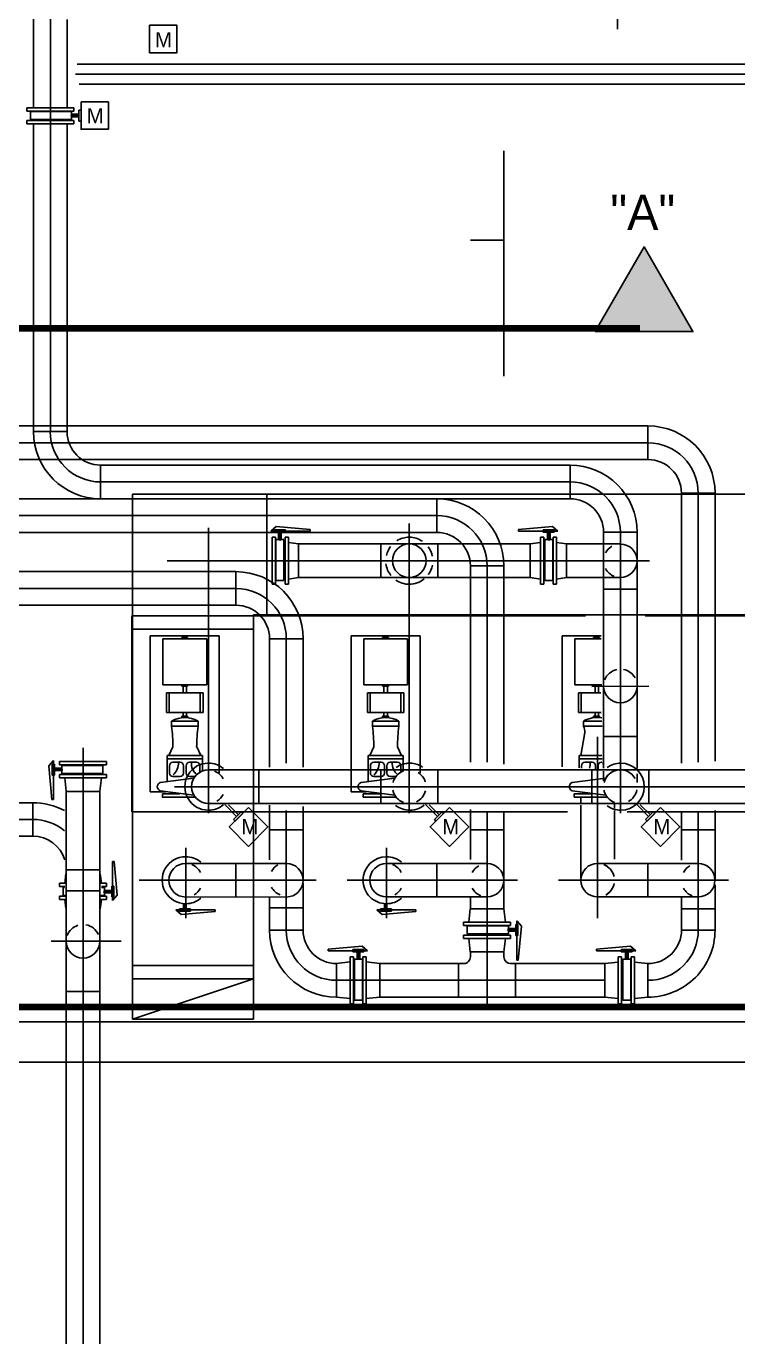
# Model space of a CAD drawing. Extents: x 0 to 3462, y 0 to 2308.
# Drawn here: x 2261.5 to 2473.6, y 209.2 to 599.9 of the extents above; entities that cross this region are included whole.
import ezdxf
from ezdxf.enums import TextEntityAlignment as Align

# ---------------------------------------------------------------- set-up
doc = ezdxf.new("R2010")
doc.units = 0
doc.header["$LTSCALE"] = 15
for name, pattern in [('CENTER2', [0]), ('DASHED', [0]), ('HIDDEN', [0])]:
    doc.linetypes.add(name, pattern=pattern)
for name, color, linetype in [('AWALL', 8, 'CONTINUOUS'), ('CL', 9, 'CENTER2'), ('CWS', 5, 'CONTINUOUS'), ('CWUG', 8, 'HIDDEN'), ('DUCT', 9, 'DASHED'), ('FUTURE', 9, 'HIDDEN'), ('HRP', 6, 'CONTINUOUS'), ('MEQUIP', 4, 'CONTINUOUS'), ('PIPEDIM', 10, 'CONTINUOUS'), ('SLAB1', 8, 'CONTINUOUS')]:
    doc.layers.add(name, color=color, linetype=linetype)
doc.styles.get("Standard").update_dxf_attribs({"font": 'HAND1.SHX'})

msp = doc.modelspace()

# ---------------------------------------------------------------- linework, layer by layer
at = {"layer": 'AWALL', "color": 0}
for p, q in [((2543.74, 303.06), (2115.74, 303.06)), ((2543.74, 291.06), (2103.74, 291.06))]:
    msp.add_line(p, q, dxfattribs=at)
at = {"layer": 'CL', "color": 0}
for p, q in [((2268.7, 640.71), (2268.7, 479)), ((2437.81, 598.99), (2437.81, 621.86)), ((2490.65, 585.56), (2276.15, 585.56)), ((2041.16, 475.68), (2446.85, 475.68)), ((2283.68, 464), (2423.62, 464)), ((2461.86, 380.42), (2461.85, 460.68)), ((2041.16, 453.96), (2383.91, 453.96)), ((2315.81, 450.3), (2315.81, 365.28)), ((2375.69, 451.64), (2375.69, 365.28)), ((2438.62, 449), (2438.62, 365.28)), ((2447.33, 440.5), (2303.54, 440.5)), ((2398.91, 380.42), (2398.91, 438.96)), ((2041.16, 432.25), (2324.04, 432.25)), ((2338.97, 416.97), (2339, 380.12)), ((2430.14, 403.06), (2447.11, 403.14)), ((2431.85, 336.69), (2431.85, 388.05)), ((2278.44, 204.52), (2278.44, 384.75)), ((2438.62, 383.35), (2438.62, 365.28)), ((2305.74, 373.15), (2682.33, 373.15)), ((2263.44, 363.38), (2254.19, 363.38)), ((2339.01, 366.08), (2339.04, 330.42)), ((2398.91, 306.72), (2398.91, 365.5)), ((2461.86, 330.42), (2461.86, 365.5)), ((2309.04, 333.91), (2309.04, 354.92)), ((2368.91, 333.91), (2368.91, 354.92)), ((2431.85, 333.91), (2431.85, 354.92)), ((2461.85, 336.77), (2461.85, 354.92)), ((2347.9, 345.26), (2295.21, 345.26)), ((2357.2, 345.26), (2407.94, 345.26)), ((2420.14, 345.27), (2470.87, 345.27)), ((2268.91, 327.06), (2289.82, 327.06)), ((2288.07, 327.05), (2269.67, 327.05)), ((2354, 315.43), (2434.01, 315.43))]:
    msp.add_line(p, q, dxfattribs=at)
for centre, start, end in [((2283.68, 479), 180, 270), ((2446.85, 460.68), 0, 90), ((2423.62, 449), 0, 90), ((2383.91, 438.96), 0, 90), ((2324.04, 417.25), 0, 90), ((2263.44, 348.39), 50.6256, 90.0021), ((2354.04, 330.42), 180, 269.9979), ((2446.86, 330.42), 269.9979, 0)]:
    msp.add_arc(centre, 15, start, end, dxfattribs=at)
at = {"layer": 'CWS', "color": 0}
for p, q in [((2263.68, 625.61), (2263.68, 575.56)), ((2273.71, 601.89), (2273.7, 575.56)), ((2275.68, 575.56), (2261.68, 575.56)), ((2261.68, 574.56), (2261.68, 575.56)), ((2275.68, 574.56), (2261.68, 574.56)), ((2262.75, 574.44), (2275.03, 574.44)), ((2262.75, 572.05), (2262.75, 574.44)), ((2275.03, 573.63), (2275.03, 574.44)), ((2275.68, 574.56), (2275.68, 575.56)), ((2277.22, 574.83), (2277.87, 574.83)), ((2277.22, 571.56), (2277.22, 574.83)), ((2277.87, 574.83), (2277.87, 571.56)), ((2275.68, 571.72), (2261.68, 571.72)), ((2261.68, 570.72), (2261.68, 571.72)), ((2275.68, 570.72), (2261.68, 570.72)), ((2262.75, 572.05), (2275.03, 572.05)), ((2263.68, 570.72), (2263.68, 479)), ((2273.7, 570.72), (2273.68, 479)), ((2274.87, 573.25), (2275.03, 573.63)), ((2275.03, 572.87), (2274.87, 573.25)), ((2274.87, 573.25), (2277.22, 573.25)), ((2275.03, 573.63), (2277.22, 573.63)), ((2275.03, 572.05), (2275.03, 572.87)), ((2275.03, 572.87), (2277.22, 572.87)), ((2275.68, 570.72), (2275.68, 571.72)), ((2277.87, 571.56), (2277.22, 571.56)), ((2403.93, 562.66), (2403.93, 495.53)), ((2403.93, 536.06), (2393.94, 536.06)), ((2273.68, 479), (2263.68, 479)), ((2283.68, 469), (2423.62, 469)), ((2283.68, 459), (2283.68, 469)), ((2423.62, 469), (2423.62, 459)), ((2283.68, 459), (2423.62, 459)), ((2336.06, 450.7), (2334.46, 449.32)), ((2334.46, 449.32), (2346.16, 449.32)), ((2335.53, 449.68), (2338.8, 449.68)), ((2335.53, 449.04), (2335.53, 449.68)), ((2346.16, 449.8), (2336.06, 450.7)), ((2338.8, 449.68), (2338.8, 449.04)), ((2346.16, 449.32), (2346.16, 449.8)), ((2408.28, 449.8), (2418.37, 450.7)), ((2408.28, 449.32), (2408.28, 449.8)), ((2419.97, 449.32), (2408.28, 449.32)), ((2418.9, 449.68), (2415.63, 449.68)), ((2415.63, 449.68), (2415.63, 449.04)), ((2418.37, 450.7), (2419.97, 449.32)), ((2418.9, 449.04), (2418.9, 449.68)), ((2335.81, 447.5), (2334.81, 447.5)), ((2334.81, 433.5), (2334.81, 447.5)), ((2338.8, 449.04), (2335.53, 449.04)), ((2335.81, 447.5), (2335.81, 433.5)), ((2336.74, 446.85), (2335.93, 446.85)), ((2335.93, 434.57), (2335.93, 446.85)), ((2336.74, 446.85), (2336.74, 449.04)), ((2337.11, 446.68), (2336.74, 446.85)), ((2337.5, 446.85), (2337.11, 446.68)), ((2337.12, 446.69), (2337.12, 449.04)), ((2337.5, 446.85), (2337.5, 449.04)), ((2338.31, 446.85), (2337.5, 446.85)), ((2338.31, 446.85), (2338.31, 434.57)), ((2339.65, 447.5), (2338.65, 447.5)), ((2338.65, 433.5), (2338.65, 447.5)), ((2339.65, 433.5), (2339.65, 447.5)), ((2342.65, 445.5), (2339.65, 445.96)), ((2342.65, 435.5), (2342.65, 445.5)), ((2411.78, 445.5), (2342.65, 445.5)), ((2342.65, 445.48), (2342.65, 435.5)), ((2367.19, 445.51), (2367.19, 435.5)), ((2384.19, 445.51), (2384.19, 435.5)), ((2411.78, 445.5), (2414.78, 445.96)), ((2411.78, 445.5), (2411.78, 435.5)), ((2411.78, 435.51), (2411.78, 445.5)), ((2414.78, 433.5), (2414.78, 447.5)), ((2414.78, 447.5), (2415.78, 447.5)), ((2415.63, 449.04), (2418.9, 449.04)), ((2415.78, 433.5), (2415.78, 447.5)), ((2416.12, 446.85), (2416.93, 446.85)), ((2416.12, 446.85), (2416.12, 434.57)), ((2416.93, 446.85), (2416.93, 449.04)), ((2416.93, 446.85), (2417.32, 446.68)), ((2417.31, 446.69), (2417.31, 449.04)), ((2417.32, 446.68), (2417.69, 446.85)), ((2417.69, 446.85), (2417.69, 449.04)), ((2417.69, 446.85), (2418.5, 446.85)), ((2418.5, 434.57), (2418.5, 446.85)), ((2418.62, 447.5), (2418.62, 433.5)), ((2418.62, 447.5), (2419.62, 447.5)), ((2419.62, 433.5), (2419.62, 447.5)), ((2422.62, 445.51), (2419.62, 445.96)), ((2422.62, 435.5), (2422.62, 445.51)), ((2438.62, 445.5), (2422.62, 445.5)), ((2433.62, 449), (2433.62, 378.69)), ((2433.62, 449), (2443.62, 449)), ((2443.62, 449), (2443.62, 378.54)), ((2338.31, 434.57), (2335.93, 434.57)), ((2342.65, 435.5), (2339.65, 435.04)), ((2411.78, 435.51), (2342.65, 435.51)), ((2411.78, 435.5), (2414.78, 435.04)), ((2416.12, 434.57), (2418.5, 434.57)), ((2422.62, 435.5), (2419.62, 435.04)), ((2438.62, 435.51), (2422.62, 435.51)), ((2335.81, 433.5), (2334.81, 433.5)), ((2339.65, 433.5), (2338.65, 433.5)), ((2414.78, 433.5), (2415.78, 433.5)), ((2418.62, 433.5), (2419.62, 433.5)), ((2443.62, 432), (2433.63, 432)), ((2433.62, 388.15), (2443.62, 388.15)), ((2433.63, 388.15), (2443.62, 388.15)), ((2268.24, 379.38), (2269.62, 380.98)), ((2269.14, 369.28), (2268.24, 379.38)), ((2269.26, 379.9), (2269.26, 376.63)), ((2269.9, 379.9), (2269.26, 379.9)), ((2269.62, 380.98), (2269.62, 369.28)), ((2269.9, 376.63), (2269.9, 379.9)), ((2271.44, 379.63), (2271.44, 380.63)), ((2285.44, 380.63), (2271.44, 380.63)), ((2271.44, 379.63), (2285.44, 379.63)), ((2272.09, 378.7), (2272.09, 379.51)), ((2284.37, 379.51), (2272.09, 379.51)), ((2284.37, 377.12), (2284.37, 379.51)), ((2285.44, 379.63), (2285.44, 380.63)), ((2269.26, 376.63), (2269.9, 376.63)), ((2272.09, 378.7), (2269.9, 378.7)), ((2272.25, 378.32), (2269.9, 378.32)), ((2272.09, 377.93), (2269.9, 377.93)), ((2271.44, 375.78), (2271.44, 376.78)), ((2285.44, 376.78), (2271.44, 376.78)), ((2285.44, 375.78), (2271.44, 375.78)), ((2272.26, 378.32), (2272.09, 378.7)), ((2272.09, 377.93), (2272.26, 378.32)), ((2272.09, 377.12), (2272.09, 377.93)), ((2272.09, 377.12), (2284.37, 377.12)), ((2273.44, 371.78), (2272.98, 375.78)), ((2283.44, 371.78), (2283.9, 375.78)), ((2285.44, 375.78), (2285.44, 376.78)), ((2682.33, 378.15), (2315.81, 378.15)), ((2330.81, 368.15), (2330.81, 378.15)), ((2367.19, 378.15), (2367.19, 368.15)), ((2384.19, 378.15), (2384.19, 368.15)), ((2430.12, 378.15), (2430.12, 368.15)), ((2443.62, 376.95), (2443.62, 374.38)), ((2447.12, 378.15), (2447.12, 368.15)), ((2273.43, 327.05), (2273.43, 371.67)), ((2273.44, 371.73), (2283.44, 371.73)), ((2283.44, 327.05), (2283.44, 371.73)), ((2254.35, 368.37), (2263.44, 368.37)), ((2263.44, 368.37), (2263.44, 358.38)), ((2263.44, 367.31), (2263.44, 358.38)), ((2269.62, 369.28), (2269.14, 369.28)), ((2682.33, 368.15), (2315.81, 368.15)), ((2320.67, 367.79), (2324.22, 364.24)), ((2321.76, 367.78), (2324.76, 364.78)), ((2345.69, 368.15), (2375.69, 368.15)), ((2380.55, 367.79), (2384.1, 364.24)), ((2381.64, 367.78), (2384.64, 364.78)), ((2408.62, 368.15), (2438.62, 368.15)), ((2426.85, 367.62), (2426.85, 345.27)), ((2443.49, 367.79), (2447.04, 364.24)), ((2444.57, 367.78), (2447.58, 364.78)), ((2323.3, 363.32), (2325.62, 365.63)), ((2326.07, 365.18), (2323.76, 362.86)), ((2325.62, 365.63), (2326.07, 365.18)), ((2383.18, 363.32), (2385.49, 365.63)), ((2385.95, 365.18), (2383.64, 362.86)), ((2385.49, 365.63), (2385.95, 365.18)), ((2436.85, 366.04), (2436.85, 351.5)), ((2446.12, 363.32), (2448.43, 365.63)), ((2448.89, 365.18), (2446.57, 362.86)), ((2448.43, 365.63), (2448.89, 365.18)), ((2323.76, 362.86), (2323.3, 363.32)), ((2383.64, 362.86), (2383.18, 363.32)), ((2446.57, 362.86), (2446.12, 363.32)), ((2255.41, 358.38), (2263.44, 358.38)), ((2273.46, 348.39), (2283.45, 348.39)), ((2287.27, 339.2), (2287.27, 350.89)), ((2287.27, 350.89), (2287.74, 350.89)), ((2287.74, 350.89), (2288.65, 340.8)), ((2339.04, 350.26), (2309.04, 350.26)), ((2324.04, 340.26), (2324.04, 350.26)), ((2398.91, 350.26), (2368.91, 350.26)), ((2383.91, 340.26), (2383.91, 350.26)), ((2461.85, 350.26), (2431.85, 350.26)), ((2446.85, 340.26), (2446.85, 350.26)), ((2271.45, 344.39), (2271.45, 343.39)), ((2271.45, 344.39), (2273.11, 344.39)), ((2273.3, 347.13), (2272.99, 344.39)), ((2283.59, 347.13), (2283.91, 344.39)), ((2283.75, 344.39), (2285.45, 344.39)), ((2285.45, 344.39), (2285.45, 343.39)), ((2344.04, 344.38), (2344.04, 330.42)), ((2403.91, 345.26), (2403.91, 336.77)), ((2466.86, 343.91), (2466.86, 330.42)), ((2271.45, 343.39), (2273.03, 343.39)), ((2271.45, 340.54), (2271.45, 339.54)), ((2273.28, 340.54), (2271.45, 340.54)), ((2272.51, 343.05), (2272.51, 340.66)), ((2272.95, 343.05), (2272.51, 343.05)), ((2272.51, 340.66), (2273.19, 340.66)), ((2283.44, 342.05), (2273.44, 342.05)), ((2285.45, 340.54), (2283.72, 340.54)), ((2283.75, 340.66), (2284.8, 340.66)), ((2283.91, 343.39), (2285.45, 343.39)), ((2284.8, 343.05), (2283.99, 343.05)), ((2284.8, 342.24), (2284.63, 341.85)), ((2284.63, 341.86), (2286.99, 341.86)), ((2284.63, 341.85), (2284.8, 341.48)), ((2284.8, 343.05), (2284.8, 342.24)), ((2284.8, 342.24), (2286.99, 342.24)), ((2284.8, 341.48), (2286.99, 341.48)), ((2284.8, 341.48), (2284.8, 340.66)), ((2285.45, 340.54), (2285.45, 339.54)), ((2286.99, 343.54), (2286.99, 340.27)), ((2287.63, 343.54), (2286.99, 343.54)), ((2286.99, 340.27), (2287.63, 340.27)), ((2288.65, 340.8), (2287.27, 339.2)), ((2287.63, 340.27), (2287.63, 343.54)), ((2339.04, 340.27), (2309.04, 340.26)), ((2334.04, 340.04), (2334.04, 330.42)), ((2398.91, 340.27), (2368.91, 340.27)), ((2393.92, 340.08), (2393.92, 336.77)), ((2461.85, 340.27), (2431.85, 340.27)), ((2456.86, 340.08), (2456.86, 330.42)), ((2271.45, 339.54), (2273.21, 339.54)), ((2273.28, 336.95), (2272.99, 339.54)), ((2283.59, 336.77), (2283.91, 339.54)), ((2283.61, 339.54), (2285.45, 339.54)), ((2306.13, 336.44), (2317.82, 336.44)), ((2307.73, 335.06), (2306.13, 336.44)), ((2310.47, 336.72), (2307.2, 336.72)), ((2307.2, 336.72), (2307.2, 336.08)), ((2307.2, 336.08), (2310.47, 336.08)), ((2308.41, 338.28), (2308.41, 336.72)), ((2308.79, 338.26), (2308.79, 336.89)), ((2309.17, 338.26), (2309.17, 336.72)), ((2310.47, 336.08), (2310.47, 336.72)), ((2317.82, 336.44), (2317.82, 335.96)), ((2334.04, 337.07), (2344.04, 337.07)), ((2367.6, 335.06), (2366.01, 336.44)), ((2366.01, 336.44), (2377.7, 336.44)), ((2367.08, 336.72), (2367.08, 336.08)), ((2370.35, 336.72), (2367.08, 336.72)), ((2367.08, 336.08), (2370.35, 336.08)), ((2368.29, 338.28), (2368.29, 336.72)), ((2368.66, 338.26), (2368.66, 336.89)), ((2369.05, 338.26), (2369.05, 336.72)), ((2370.35, 336.08), (2370.35, 336.72)), ((2377.7, 336.44), (2377.7, 335.96)), ((2393.9, 336.77), (2393.44, 332.77)), ((2403.91, 336.77), (2393.9, 336.77)), ((2403.91, 336.77), (2404.37, 332.77)), ((2456.86, 336.77), (2466.86, 336.77)), ((2317.82, 335.96), (2307.73, 335.06)), ((2377.7, 335.96), (2367.6, 335.06)), ((2391.9, 332.77), (2405.9, 332.77)), ((2391.9, 331.77), (2391.9, 332.77)), ((2405.9, 331.77), (2405.9, 332.77)), ((2407.73, 333.12), (2407.73, 321.42)), ((2409.11, 331.52), (2407.73, 333.12)), ((2344.04, 330.42), (2334.04, 330.42)), ((2405.9, 331.77), (2391.9, 331.77)), ((2391.9, 328.93), (2405.9, 328.93)), ((2391.9, 327.93), (2391.9, 328.93)), ((2392.97, 331.65), (2405.25, 331.65)), ((2392.97, 329.26), (2392.97, 331.65)), ((2405.25, 329.26), (2392.97, 329.26)), ((2405.09, 330.47), (2405.25, 330.84)), ((2405.25, 330.08), (2405.09, 330.47)), ((2405.09, 330.46), (2407.44, 330.46)), ((2405.25, 330.84), (2405.25, 331.65)), ((2405.25, 330.84), (2407.44, 330.84)), ((2405.25, 329.26), (2405.25, 330.08)), ((2405.25, 330.08), (2407.44, 330.08)), ((2405.9, 327.93), (2405.9, 328.93)), ((2407.44, 328.77), (2407.44, 332.05)), ((2407.44, 332.05), (2408.09, 332.05)), ((2408.09, 328.77), (2407.44, 328.77)), ((2408.09, 332.05), (2408.09, 328.77)), ((2408.2, 321.42), (2409.11, 331.52)), ((2456.86, 330.42), (2466.86, 330.42)), ((2351.54, 324.72), (2361.64, 325.63)), ((2351.54, 324.25), (2351.54, 324.72)), ((2362.16, 324.61), (2358.89, 324.61)), ((2358.89, 324.61), (2358.89, 323.96)), ((2361.64, 325.63), (2363.23, 324.25)), ((2362.16, 323.96), (2362.16, 324.61)), ((2391.9, 327.93), (2405.9, 327.93)), ((2393.9, 323.93), (2393.44, 327.93)), ((2403.91, 323.93), (2404.37, 327.93)), ((2431.51, 324.72), (2441.61, 325.63)), ((2431.51, 324.25), (2431.51, 324.72)), ((2442.13, 324.6), (2438.86, 324.6)), ((2438.86, 324.6), (2438.86, 323.96)), ((2441.61, 325.63), (2443.21, 324.25)), ((2442.13, 323.96), (2442.13, 324.6)), ((2363.23, 324.25), (2351.54, 324.25)), ((2354.04, 320.42), (2358.04, 320.89)), ((2354.04, 320.42), (2354.04, 310.58)), ((2354.04, 310.42), (2354.04, 320.41)), ((2358.04, 308.42), (2358.04, 322.42)), ((2358.04, 322.42), (2359.04, 322.42)), ((2358.89, 323.96), (2362.16, 323.96)), ((2359.04, 308.42), (2359.04, 322.42)), ((2359.38, 321.77), (2360.19, 321.77)), ((2359.38, 321.77), (2359.38, 309.49)), ((2360.19, 321.77), (2360.19, 323.96)), ((2360.19, 321.77), (2360.58, 321.61)), ((2360.57, 321.61), (2360.57, 323.96)), ((2360.58, 321.61), (2360.96, 321.77)), ((2360.96, 321.77), (2360.96, 323.96)), ((2360.96, 321.77), (2361.77, 321.77)), ((2361.77, 309.49), (2361.77, 321.77)), ((2361.89, 322.42), (2361.89, 308.42)), ((2361.89, 322.42), (2362.89, 322.42)), ((2362.89, 308.42), (2362.89, 322.42)), ((2366.89, 320.42), (2362.89, 320.89)), ((2391.92, 320.42), (2366.89, 320.42)), ((2366.89, 310.43), (2366.89, 320.42)), ((2390.41, 310.43), (2390.41, 320.42)), ((2403.91, 323.93), (2393.9, 323.93)), ((2393.92, 323.93), (2403.91, 323.93)), ((2393.92, 323.93), (2393.92, 322.42)), ((2403.91, 323.93), (2403.91, 322.42)), ((2434.01, 320.42), (2405.91, 320.42)), ((2407.41, 310.43), (2407.41, 320.42)), ((2407.73, 321.42), (2408.2, 321.42)), ((2443.21, 324.25), (2431.51, 324.25)), ((2434.01, 320.42), (2438.01, 320.88)), ((2434.01, 310.44), (2434.01, 320.42)), ((2434.01, 320.41), (2434.01, 310.42)), ((2438.01, 322.42), (2439.01, 322.42)), ((2438.01, 308.42), (2438.01, 322.42)), ((2438.86, 323.96), (2442.13, 323.96)), ((2439.01, 308.42), (2439.01, 322.42)), ((2439.35, 321.77), (2439.35, 309.49)), ((2439.35, 321.77), (2440.17, 321.77)), ((2440.17, 321.77), (2440.17, 323.96)), ((2440.17, 321.77), (2440.55, 321.61)), ((2440.55, 321.61), (2440.55, 323.96)), ((2440.55, 321.61), (2440.93, 321.77)), ((2440.93, 321.77), (2440.93, 323.96)), ((2440.93, 321.77), (2441.74, 321.77)), ((2441.74, 309.49), (2441.74, 321.77)), ((2441.86, 322.42), (2442.86, 322.42)), ((2441.86, 322.42), (2441.86, 308.42)), ((2442.86, 308.42), (2442.86, 322.42)), ((2446.86, 320.42), (2442.86, 320.88)), ((2446.86, 310.44), (2446.86, 320.42)), ((2446.86, 310.42), (2446.86, 320.26)), ((2354.04, 310.42), (2358.04, 309.96)), ((2359.38, 309.49), (2361.77, 309.49)), ((2366.89, 310.43), (2362.89, 309.96)), ((2434.01, 310.43), (2366.89, 310.43)), ((2434.01, 310.42), (2438.01, 309.96)), ((2439.35, 309.49), (2441.74, 309.49)), ((2446.86, 310.42), (2442.86, 309.96)), ((2358.04, 308.42), (2359.04, 308.42)), ((2361.89, 308.42), (2362.89, 308.42)), ((2438.01, 308.42), (2439.01, 308.42)), ((2441.86, 308.42), (2442.86, 308.42))]:
    msp.add_line(p, q, dxfattribs=at)
at = {"layer": 'CWS', "color": 0, "linetype": 'HIDDEN'}
for p, q in [((2433.62, 377.82), (2433.62, 374.89)), ((2426.85, 370.01), (2426.85, 368.48)), ((2436.85, 368.01), (2436.85, 366.75))]:
    msp.add_line(p, q, dxfattribs=at)
at = {"layer": 'CWS', "color": 0}
for points in [[(2298.27, 600.12), (2306.43, 600.12), (2306.43, 591.96), (2298.27, 591.96)], [(2277.87, 577.28), (2277.87, 569.12), (2286.03, 569.12), (2286.03, 577.28)], [(2327.8, 366.9), (2322.03, 361.13), (2327.8, 355.36), (2333.57, 361.13)], [(2387.68, 366.9), (2381.91, 361.13), (2387.68, 355.36), (2393.45, 361.13)], [(2450.62, 366.9), (2444.85, 361.13), (2450.62, 355.36), (2456.39, 361.13)]]:
    msp.add_lwpolyline(points, close=True, dxfattribs=at)
at = {"layer": 'CWS', "color": 0, "linetype": 'HIDDEN'}
msp.add_circle((2375.69, 440.5), 5.01, dxfattribs=at)
at = {"layer": 'CWS', "color": 0}
for centre, radius, start, end in [((2283.68, 479), 20, 180, 270), ((2283.68, 479), 10, 180, 270), ((2423.62, 449), 20, 0, 90), ((2423.62, 449), 10, 0, 90), ((2375.69, 440.5), 7.01, 89.9914, 121.8673), ((2375.69, 440.5), 7.01, 55.9594, 89.9914), ((2438.62, 440.5), 4.99, 270, 90), ((2438.63, 440.49), 5, 120.1619, 152.0399), ((2438.63, 440.49), 5, 207.967, 248.5432), ((2375.69, 440.5), 7.01, 235.2657, 270.0086), ((2375.69, 440.5), 7.01, 270.0086, 309.6002), ((2438.62, 403.15), 5.02, 102.332, 158.9345), ((2438.62, 403.15), 5.02, 28.5792, 79.0004), ((2438.62, 403.15), 4.99, 180, 0), ((2315.81, 373.15), 7.01, 89.9914, 270.0086), ((2315.81, 373.15), 7.01, 50.2834, 89.9914), ((2375.82, 373.15), 7.01, 89.9914, 125.0818), ((2375.82, 373.15), 7.01, 56.6404, 110.8928), ((2438.75, 373.15), 7.01, 89.9914, 125.0074), ((2438.75, 373.15), 7.01, 270.0086, 89.9914), ((2315.81, 373.15), 5, 90, 270), ((2315.81, 373.15), 5, 27.967, 68.5432), ((2375.69, 373.15), 5, 270, 270), ((2375.69, 373.15), 5, 110.3921, 165.5462), ((2375.69, 373.15), 5, 17.3547, 57.1933), ((2438.62, 373.15), 5.02, 28.5792, 79.0004), ((2375.69, 373.15), 5, 192.5345, 249.4724), ((2375.69, 373.15), 5, 295.3665, 345.5413), ((2438.62, 373.15), 5.02, 298.5792, 349.0004), ((2263.47, 348.4), 19.97, 61.7963, 90.0862), ((2315.81, 373.15), 7.01, 270.0086, 309.8986), ((2315.81, 373.15), 5, 300.1619, 332.0399), ((2375.82, 373.15), 7.01, 233.0291, 270.0086), ((2375.82, 373.15), 7.01, 254.8811, 308.0375), ((2438.75, 373.15), 7.01, 234.9237, 270.0086), ((2263.46, 348.4), 9.98, 17.0017, 90.0971), ((2309.04, 345.26), 7.01, 89.9914, 270.0086), ((2309.04, 345.26), 7.01, 50.2834, 89.9914), ((2368.91, 345.26), 7.01, 89.9914, 179.9696), ((2368.91, 345.26), 7.01, 50.2834, 89.9914), ((2309.04, 345.26), 5, 90, 270), ((2309.04, 345.26), 5, 27.967, 68.5432), ((2339.03, 345.56), 5, 120.1619, 152.0399), ((2339.04, 345.26), 5, 270, 90), ((2368.91, 345.26), 4.99, 90, 270), ((2368.91, 345.26), 5, 27.967, 68.5432), ((2398.91, 345.25), 5, 120.1619, 152.0399), ((2398.91, 345.26), 4.99, 270, 90), ((2431.85, 345.27), 4.99, 90, 270), ((2431.85, 345.26), 5.02, 12.332, 68.9345), ((2461.86, 345.26), 5, 120.1619, 152.0399), ((2461.85, 345.27), 4.99, 270, 90), ((2368.91, 345.26), 7.01, 179.9696, 270.0086), ((2431.85, 345.26), 5.02, 298.5792, 349.0004), ((2309.04, 345.26), 5, 300.1619, 332.0399), ((2339.03, 345.56), 5, 207.967, 248.5432), ((2368.91, 345.26), 5, 300.1619, 332.0399), ((2398.91, 345.25), 5, 207.967, 248.5432), ((2461.86, 345.26), 5, 207.967, 248.5432), ((2309.04, 345.26), 7.01, 270.0086, 309.8986), ((2368.91, 345.26), 7.01, 270.0086, 309.8986), ((2278.44, 327.05), 5.01, 107.9026, 160.2189), ((2278.44, 327.05), 5.01, 23.5326, 79.8648), ((2354.04, 330.42), 20, 180, 269.999), ((2354.04, 330.42), 10, 180, 269.9979), ((2446.86, 330.42), 10, 269.9979, 0), ((2446.86, 330.42), 20, 269.9979, 0), ((2278.44, 327.05), 5.01, 180.0086, 0.0086), ((2278.44, 327.05), 5.01, 179.9914, 359.9914), ((2391.92, 322.42), 2, 269.9979, 360), ((2405.91, 322.42), 2, 180, 269.9979)]:
    msp.add_arc(centre, radius, start, end, dxfattribs=at)
at = {"layer": 'CWS', "color": 0, "linetype": 'HIDDEN'}
for centre, radius, start, end in [((2375.69, 440.5), 7.01, 142.5066, 166.7372), ((2375.69, 440.5), 7.01, 11.1127, 36.6611), ((2375.69, 440.5), 7.01, 187.2108, 219.0874), ((2375.69, 440.5), 7.01, 324.0233, 349.1963), ((2438.62, 373.15), 5, 110.3921, 165.5462), ((2438.62, 373.15), 5.02, 102.332, 158.9345), ((2438.62, 373.15), 5, 192.5345, 249.4724)]:
    msp.add_arc(centre, radius, start, end, dxfattribs=at)
at = {"layer": 'CWUG', "color": 0}
for p, q in [((2041.16, 480.68), (2446.85, 480.68)), ((2446.85, 480.68), (2446.85, 470.68)), ((2041.16, 470.68), (2446.85, 470.68)), ((2041.16, 458.96), (2383.91, 458.96)), ((2383.91, 458.96), (2383.91, 448.96)), ((2456.85, 460.68), (2466.85, 460.68)), ((2456.85, 380.12), (2456.85, 460.68)), ((2466.85, 380.71), (2466.85, 460.68)), ((2041.16, 448.96), (2383.91, 448.96)), ((2393.91, 438.96), (2403.91, 438.96)), ((2393.91, 380.42), (2393.91, 438.96)), ((2403.91, 379.83), (2403.91, 438.96)), ((2041.16, 437.25), (2324.04, 437.25)), ((2324.04, 437.25), (2324.04, 427.25)), ((2041.16, 427.25), (2324.04, 427.25)), ((2334.04, 379.01), (2334.04, 417.25)), ((2334.04, 417.25), (2344.04, 417.25)), ((2344.04, 378.92), (2344.04, 417.25)), ((2334.04, 351.39), (2334.04, 367.66)), ((2344.04, 345.57), (2344.04, 367.2)), ((2393.91, 351.41), (2393.91, 366.38)), ((2403.91, 345.26), (2403.91, 365.79)), ((2456.85, 351.26), (2456.85, 365.79)), ((2466.85, 345.26), (2466.85, 366.09)), ((2334.04, 360.26), (2344.04, 360.26)), ((2393.91, 360.26), (2403.91, 360.26)), ((2456.85, 360.26), (2466.85, 360.26)), ((2273.45, 204.52), (2273.43, 327.06)), ((2283.44, 204.52), (2283.44, 327.06)), ((2273.44, 312.06), (2283.44, 312.06))]:
    msp.add_line(p, q, dxfattribs=at)
for centre, radius, start, end in [((2446.85, 460.68), 20, 0, 90), ((2446.85, 460.68), 10, 0, 90), ((2383.91, 438.96), 20, 0, 90), ((2383.91, 438.96), 10, 0, 90), ((2324.04, 417.25), 20, 0, 90), ((2324.04, 417.25), 10, 0, 90), ((2431.85, 345.26), 5, 27.967, 68.5432), ((2431.85, 345.26), 5, 300.1619, 332.0399)]:
    msp.add_arc(centre, radius, start, end, dxfattribs=at)
at = {"layer": 'DUCT', "color": 0}
for p, q in [((2293.22, 460.39), (2293.22, 303.83)), ((2293.22, 460.39), (2565.74, 460.39)), ((2333.22, 424.12), (2333.22, 460.39)), ((2329.22, 424.39), (2329.22, 303.83)), ((2329.22, 424.39), (2529.74, 424.39)), ((2329.22, 420.12), (2293.22, 420.12)), ((2293.22, 319.83), (2329.22, 319.83)), ((2293.22, 303.83), (2329.22, 303.83))]:
    msp.add_line(p, q, dxfattribs=at)
at = {"layer": 'DUCT', "color": 0, "linetype": 'HIDDEN'}
for p, q in [((2293.22, 315.83), (2329.22, 315.83)), ((2329.22, 315.83), (2293.22, 303.83))]:
    msp.add_line(p, q, dxfattribs=at)
at = {"layer": 'FUTURE', "color": 0}
for p, q in [((2302.96, 418.12), (2298.5, 418.12)), ((2298.5, 418.12), (2298.5, 371.62)), ((2319.07, 418.12), (2298.5, 418.12)), ((2319.07, 418.12), (2319.07, 377.16)), ((2362.84, 418.12), (2358.38, 418.12)), ((2358.38, 418.12), (2358.38, 371.62)), ((2378.95, 418.12), (2358.38, 418.12)), ((2378.95, 418.12), (2378.95, 377.16)), ((2302.27, 417.24), (2302.27, 403.49)), ((2315.3, 417.24), (2302.27, 417.24)), ((2307.85, 417.66), (2307.85, 417.22)), ((2309.61, 417.66), (2307.85, 417.66)), ((2309.61, 417.66), (2309.61, 417.23)), ((2315.3, 417.24), (2315.3, 403.49)), ((2375.18, 417.24), (2362.15, 417.24)), ((2362.15, 417.24), (2362.15, 403.49)), ((2369.48, 417.66), (2367.73, 417.66)), ((2367.73, 417.66), (2367.73, 417.22)), ((2369.48, 417.66), (2369.48, 417.23)), ((2375.18, 417.24), (2375.18, 403.49)), ((2315.3, 403.49), (2302.27, 403.49)), ((2307.85, 403.07), (2307.85, 403.51)), ((2309.61, 403.07), (2307.85, 403.07)), ((2308.28, 403.07), (2308.28, 401.12)), ((2309.29, 403.07), (2309.29, 401.12)), ((2309.61, 403.07), (2309.61, 403.49)), ((2375.18, 403.49), (2362.15, 403.49)), ((2367.73, 403.07), (2367.73, 403.51)), ((2369.48, 403.07), (2367.73, 403.07)), ((2368.16, 403.07), (2368.16, 401.12)), ((2369.16, 403.07), (2369.16, 401.12)), ((2369.48, 403.07), (2369.48, 403.49)), ((2303.34, 401.12), (2303.34, 395.3)), ((2303.34, 401.12), (2314.23, 401.12)), ((2304.16, 401.12), (2304.16, 395.3)), ((2313.34, 401.12), (2313.34, 395.3)), ((2314.23, 401.12), (2314.23, 395.3)), ((2363.21, 401.12), (2374.11, 401.12)), ((2363.21, 401.12), (2363.21, 395.3)), ((2364.04, 401.12), (2364.04, 395.3)), ((2373.22, 401.12), (2373.22, 395.3)), ((2374.11, 401.12), (2374.11, 395.3)), ((2314.23, 395.3), (2303.34, 395.3)), ((2308.28, 395.3), (2308.28, 394.17)), ((2309.29, 395.3), (2309.29, 394.17)), ((2374.11, 395.3), (2363.21, 395.3)), ((2368.16, 395.3), (2368.16, 394.17)), ((2369.16, 395.3), (2369.16, 394.17)), ((2304.84, 391.19), (2304.84, 392.69)), ((2312.73, 392.69), (2304.84, 392.69)), ((2312.73, 391.19), (2304.84, 391.19)), ((2307.85, 394.17), (2307.85, 393.73)), ((2309.61, 394.17), (2307.85, 394.17)), ((2309.61, 394.17), (2309.61, 393.75)), ((2312.73, 391.19), (2312.73, 392.69)), ((2372.61, 392.69), (2364.72, 392.69)), ((2364.72, 391.19), (2364.72, 392.69)), ((2372.61, 391.19), (2364.72, 391.19)), ((2369.48, 394.17), (2367.73, 394.17)), ((2367.73, 394.17), (2367.73, 393.73)), ((2369.48, 394.17), (2369.48, 393.75)), ((2372.61, 391.19), (2372.61, 392.69)), ((2304.03, 382.42), (2305.25, 384.99)), ((2313.54, 382.42), (2312.32, 384.99)), ((2363.91, 382.42), (2365.13, 384.99)), ((2373.41, 382.42), (2372.2, 384.99)), ((2303.54, 374.63), (2303.54, 382.42)), ((2314.03, 382.42), (2303.54, 382.42)), ((2314.03, 381.41), (2303.54, 381.41)), ((2304.23, 377.21), (2304.23, 379.41)), ((2307.41, 380.42), (2305.23, 380.42)), ((2308.41, 377.21), (2308.41, 379.41)), ((2309.16, 377.21), (2309.16, 379.41)), ((2312.28, 380.42), (2310.16, 380.42)), ((2313.29, 377.48), (2313.29, 379.41)), ((2314.03, 377.84), (2314.03, 382.42)), ((2363.42, 374.63), (2363.42, 382.42)), ((2373.91, 382.42), (2363.42, 382.42)), ((2373.91, 381.41), (2363.42, 381.41)), ((2364.11, 377.21), (2364.11, 379.41)), ((2367.28, 380.42), (2365.11, 380.42)), ((2368.29, 377.21), (2368.29, 379.41)), ((2369.03, 377.21), (2369.03, 379.41)), ((2372.16, 380.42), (2370.04, 380.42)), ((2373.16, 377.48), (2373.16, 379.41)), ((2373.91, 377.84), (2373.91, 382.42)), ((2311.5, 375.71), (2301.44, 374.35)), ((2307.41, 376.21), (2305.23, 376.21)), ((2311.84, 376.21), (2310.16, 376.21)), ((2319.07, 377.16), (2318.82, 377.16)), ((2371.38, 375.71), (2361.31, 374.35)), ((2367.28, 376.21), (2365.11, 376.21)), ((2371.71, 376.21), (2370.04, 376.21)), ((2378.95, 377.16), (2378.69, 377.16)), ((2302.96, 371.62), (2298.5, 371.62)), ((2302.98, 371.62), (2298.5, 371.62)), ((2311.5, 370.58), (2301.44, 371.95)), ((2304.58, 371.29), (2304.58, 371.01)), ((2362.86, 371.62), (2358.38, 371.62)), ((2362.84, 371.62), (2358.38, 371.62)), ((2371.38, 370.58), (2361.31, 371.95)), ((2364.46, 371.29), (2364.46, 371.01)), ((2311.89, 370.01), (2302.04, 370.01)), ((2302.08, 371.01), (2302.08, 370.01)), ((2307.29, 371.01), (2302.08, 371.01)), ((2304.39, 370.01), (2311.89, 370.01)), ((2371.77, 370.01), (2361.92, 370.01)), ((2361.95, 371.01), (2361.95, 370.01)), ((2367.16, 371.01), (2361.95, 371.01)), ((2364.26, 370.01), (2371.77, 370.01))]:
    msp.add_line(p, q, dxfattribs=at)
for centre, radius, start, end in [((2308.79, 386.17), 7.62, 58.8374, 121.1626), ((2248.4, 384.37), 56.86, 0.6277, 6.8866), ((2369.17, 384.37), 56.86, 173.1134, 179.3723), ((2368.66, 386.17), 7.62, 58.8374, 121.1626), ((2308.27, 384.37), 56.86, 0.6277, 6.8866), ((2429.05, 384.37), 56.86, 173.1134, 179.3723), ((2305.23, 379.41), 1, 90, 180), ((2302.21, 380.15), 4.65, 311.0517, 3.3265), ((2307.41, 379.41), 1, 0, 90), ((2310.16, 379.41), 1, 90, 180), ((2315.01, 380.15), 4.29, 176.4254, 231.6864), ((2312.28, 379.41), 1, 0, 90), ((2365.11, 379.41), 1, 90, 180), ((2362.08, 380.15), 4.65, 311.0517, 3.3265), ((2367.28, 379.41), 1, 0, 90), ((2370.04, 379.41), 1, 90, 180), ((2374.89, 380.15), 4.29, 176.4254, 231.6864), ((2372.16, 379.41), 1, 0, 90), ((2305.23, 377.21), 1, 180, 270), ((2307.41, 377.21), 1, 270, 0), ((2310.16, 377.21), 1, 180, 270), ((2365.11, 377.21), 1, 180, 270), ((2367.28, 377.21), 1, 270, 0), ((2370.04, 377.21), 1, 180, 270), ((2301.83, 373.15), 1.26, 107.92, 252.08), ((2361.7, 373.15), 1.26, 107.92, 252.08)]:
    msp.add_arc(centre, radius, start, end, dxfattribs=at)
at = {"layer": 'HRP', "color": 0}
for p, q in [((2490.9, 588.57), (2276.72, 588.57)), ((2490.15, 582.57), (2277.29, 582.57))]:
    msp.add_line(p, q, dxfattribs=at)
at = {"layer": 'MEQUIP', "color": 0}
for p, q in [((2421.32, 418.12), (2421.32, 379.03)), ((2432.95, 418.12), (2421.32, 418.12)), ((2425.09, 417.24), (2425.09, 403.49)), ((2432.95, 417.24), (2425.09, 417.24)), ((2430.66, 417.66), (2430.66, 417.22)), ((2432.42, 417.66), (2430.66, 417.66)), ((2432.42, 417.66), (2432.42, 417.23)), ((2433.06, 403.49), (2425.09, 403.49)), ((2430.66, 403.07), (2430.66, 403.51)), ((2432.42, 403.07), (2430.66, 403.07)), ((2431.1, 403.07), (2431.1, 401.12)), ((2432.1, 403.07), (2432.1, 401.12)), ((2432.42, 403.07), (2432.42, 403.49)), ((2426.15, 401.12), (2426.15, 395.3)), ((2426.15, 401.12), (2432.84, 401.12)), ((2426.97, 401.12), (2426.97, 395.3)), ((2432.95, 395.3), (2426.15, 395.3)), ((2431.1, 395.3), (2431.1, 394.17)), ((2432.1, 395.3), (2432.1, 394.17)), ((2427.66, 391.19), (2427.66, 392.69)), ((2433.13, 392.69), (2427.66, 392.69)), ((2433.23, 391.19), (2427.66, 391.19)), ((2430.66, 394.17), (2430.66, 393.73)), ((2432.42, 394.17), (2430.66, 394.17)), ((2432.42, 394.17), (2432.42, 393.75)), ((2426.85, 382.42), (2428.06, 389.34)), ((2426.36, 378.8), (2426.36, 382.42)), ((2433.13, 382.42), (2426.36, 382.42)), ((2433.23, 381.41), (2426.36, 381.41)), ((2427.05, 378.69), (2427.05, 379.41)), ((2430.22, 380.42), (2428.05, 380.42)), ((2431.23, 378.49), (2431.23, 379.41)), ((2431.97, 378.49), (2431.97, 379.41)), ((2433.08, 380.42), (2432.98, 380.42))]:
    msp.add_line(p, q, dxfattribs=at)
at = {"layer": 'MEQUIP', "color": 0, "linetype": 'HIDDEN'}
for p, q in [((2434.31, 375.71), (2424.25, 374.35)), ((2434.31, 370.58), (2424.25, 371.95)), ((2427.4, 371.29), (2427.4, 371.01)), ((2424.89, 371.01), (2424.89, 370.01)), ((2430.1, 371.01), (2424.89, 371.01)), ((2434.71, 370.01), (2424.89, 370.01))]:
    msp.add_line(p, q, dxfattribs=at)
at = {"layer": 'MEQUIP', "color": 0}
for centre, radius, start, end in [((2431.6, 386.17), 7.62, 78.9501, 121.1626), ((2422.72, 389.13), 5.34, 2.1671, 22.6076), ((2428.05, 379.41), 1, 90, 180), ((2425.02, 380.15), 4.65, 341.2798, 3.3265), ((2430.22, 379.41), 1, 0, 90), ((2432.98, 379.41), 1, 90, 180), ((2437.83, 380.15), 4.29, 176.4254, 188.9891), ((2424.64, 373.15), 1.26, 107.92, 252.08)]:
    msp.add_arc(centre, radius, start, end, dxfattribs=at)
at = {"layer": 'PIPEDIM', "color": 0}
msp.add_lwpolyline([(2431.1, 508.82), (2460.26, 508.82), (2445.68, 534.07)], close=True, dxfattribs=at)
at = {"layer": 'PIPEDIM', "color": 0, "const_width": 2}
for points in [[(2211.2, 509.79), (2444.5, 509.79)], [(2047.88, 307.48), (3168.64, 307.48)]]:
    msp.add_lwpolyline(points, dxfattribs=at)
at = {"layer": 'PIPEDIM', "color": 0}
for points in [[(2460.26, 508.82), (2445.68, 534.07), (2460.26, 508.82), (2431.1, 508.82)], [(2445.68, 534.07), (2431.1, 508.82), (2460.26, 508.82), (2445.68, 534.07)]]:
    msp.add_solid(points, dxfattribs=at)
at = {"layer": 'SLAB1', "color": 0}
for p, q in [((2292.99, 424.12), (2292.99, 365.62)), ((2428.23, 424.12), (2292.99, 424.12)), ((2483.87, 424.12), (2446.06, 424.12)), ((2292.99, 365.62), (2422.83, 365.62)), ((2440.66, 365.62), (2511, 365.62))]:
    msp.add_line(p, q, dxfattribs=at)

# ---------------------------------------------------------------- texts
at = {"layer": 'CWS', "color": 0, "text_generation_flag": 2}
msp.add_text('M', height=4.5, rotation=0.0008, dxfattribs=at).set_placement((2304.94, 593.58))
at = {"layer": 'CWS', "color": 0}
for p in [(2279.56, 570.91), (2325.66, 358.98), (2385.54, 358.98), (2448.48, 358.98)]:
    msp.add_text('M', height=4.5, dxfattribs=at).set_placement(p)
at = {"layer": 'PIPEDIM', "color": 0}
msp.add_text('"A"', height=10.5, dxfattribs=at).set_placement((2445.31, 544.34), align=Align.MIDDLE)

doc.saveas('drawing.dxf')
